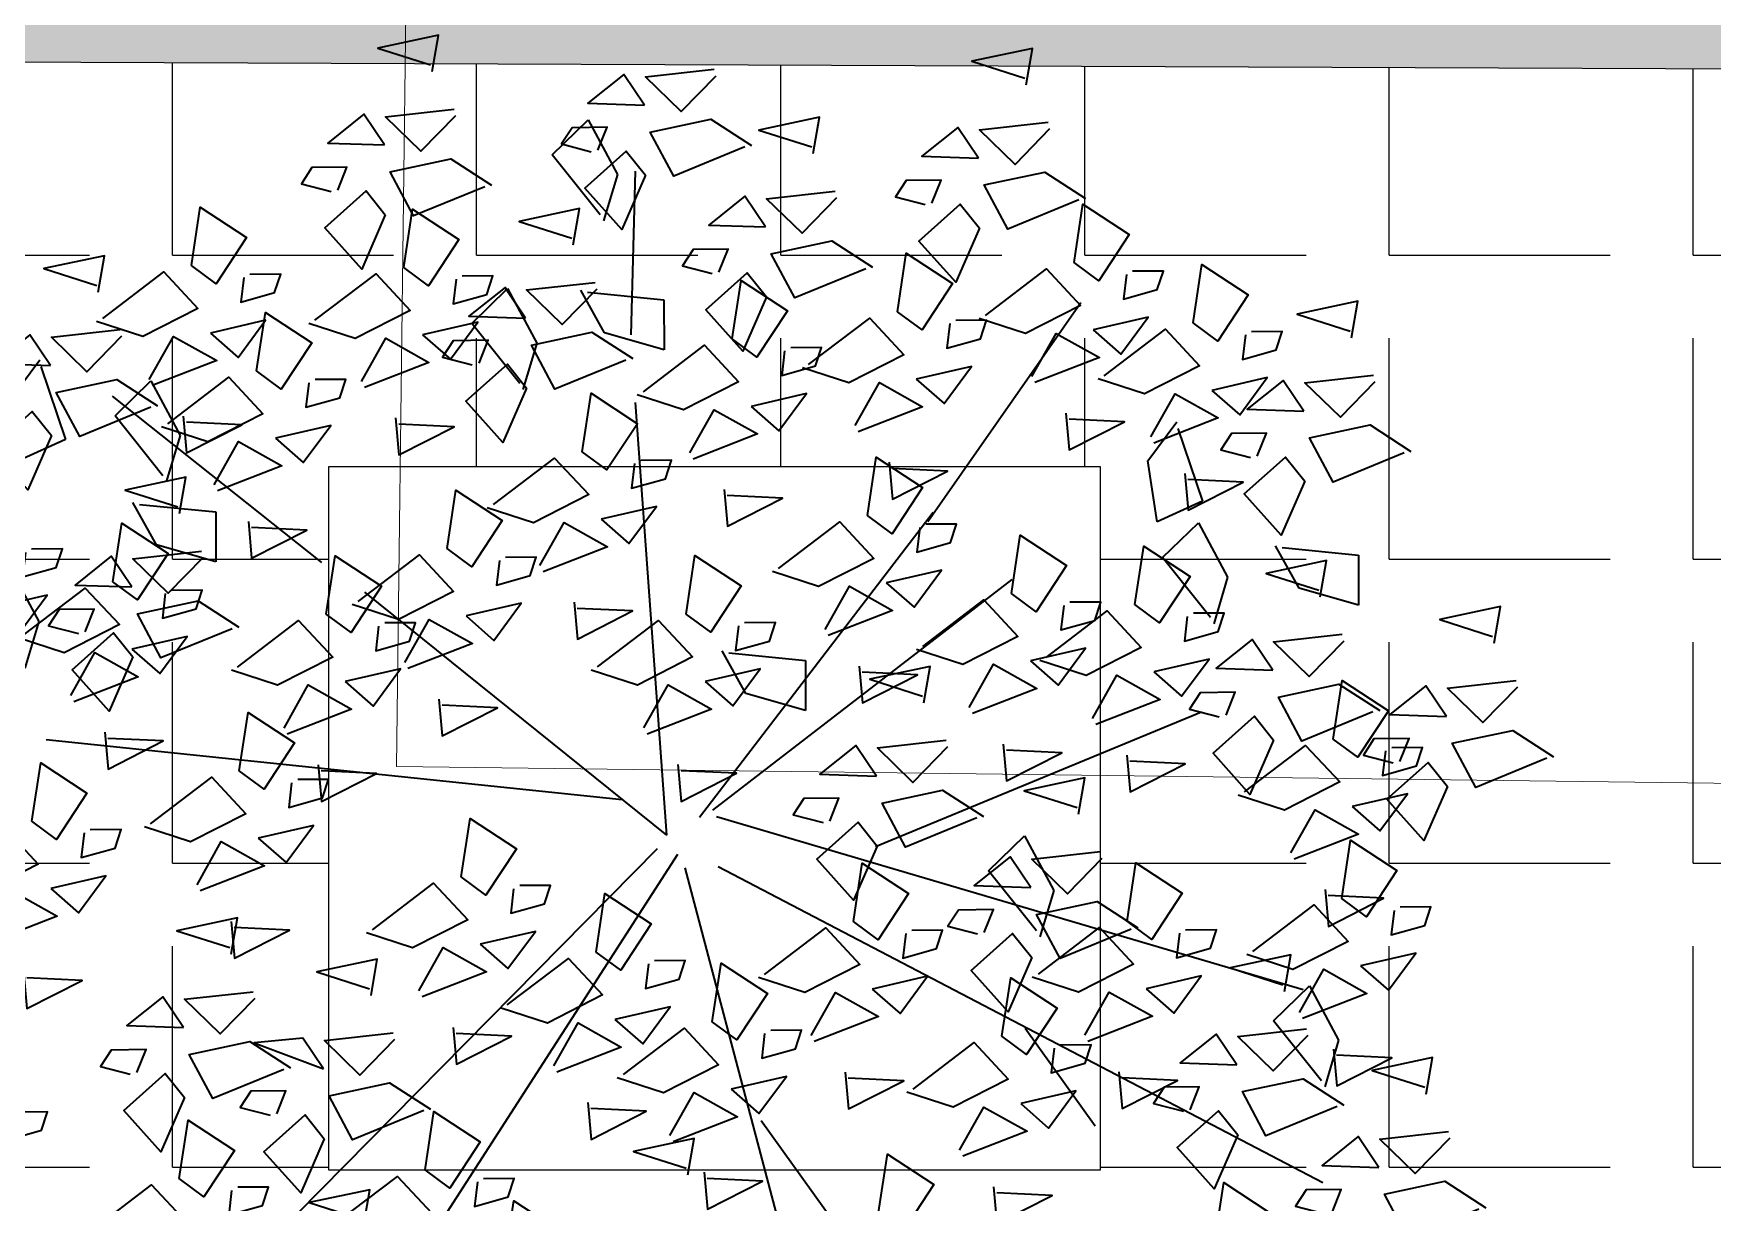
# Model space of a CAD drawing. Header units: metres. Extents: x 7 to 327053, y 40 to 7393807.
# Drawn here: x 326026.55 to 326032.33, y 7392861.47 to 7392865.5 of the extents above; entities that cross this region are included whole.
import ezdxf

# ---------------------------------------------------------------- set-up
doc = ezdxf.new("R2010")
doc.units = ezdxf.units.M
for name, color, linetype, lineweight in [('214_PROJ_BEIRAL_EDIF', 10, 'Continuous', 18), ('L-shrub', 74, 'Continuous', 35), ('linagrossa', 7, 'Continuous', 25), ('MÓVEIS', 7, 'Continuous', 13)]:
    doc.layers.add(name, color=color, linetype=linetype, lineweight=lineweight)
doc.layers.add('Piso externo', color=254, linetype='Continuous')

# ---------------------------------------------------------------- blocks, each defined once
blk = doc.blocks.new('flower shrub 3')
at = {"layer": 'L-shrub', "color": 2}
for p, q in [((-123.45, 236), (-108.99, 242.75)), ((-109.76, 240.63), (-114.02, 215.74)), ((71.14, 221.55), (86.95, 226.01)), ((75.55, 196.68), (71.14, 221.55)), ((86.95, 226.01), (86.87, 205.67)), ((-114.02, 215.74), (-130.41, 216.9)), ((-96.02, 214.78), (-80.21, 219.24)), ((-80.21, 219.24), (-80.29, 198.91)), ((-91.61, 189.92), (-96.02, 214.78)), ((86.87, 205.67), (75.54, 194.43)), ((-80.29, 198.91), (-91.62, 187.66)), ((21.44, 185.45), (37.25, 189.91)), ((37.25, 189.91), (37.17, 169.58)), ((-104.33, 170.99), (-104.5, 186.95)), ((-102.88, 185.37), (-81.99, 171.19)), ((25.85, 160.59), (21.44, 185.45)), ((58.31, 161.96), (58.15, 177.93)), ((-89.82, 156.75), (-104.33, 170.99)), ((-81.99, 171.19), (-89.82, 156.75)), ((59.76, 176.34), (80.66, 162.16)), ((37.17, 169.58), (25.84, 158.33)), ((72.82, 147.73), (58.31, 161.96)), ((80.66, 162.16), (72.82, 147.73)), ((42.5, 35.62), (42.33, 51.58)), ((43.95, 50), (64.85, 35.82)), ((195.06, 39.71), (209.52, 46.47)), ((208.75, 44.35), (204.49, 19.45)), ((188.1, 20.61), (195.06, 39.71)), ((57.01, 21.38), (42.5, 35.62)), ((64.85, 35.82), (57.01, 21.38)), ((204.49, 19.45), (188.1, 20.61)), ((184.09, 9.47), (199.9, 13.93)), ((199.9, 13.93), (199.81, -6.4)), ((188.5, -15.39), (184.09, 9.47)), ((218.7, -20.78), (218.53, -4.82)), ((199.81, -6.4), (188.49, -17.65)), ((220.15, -6.4), (241.04, -20.58)), ((233.21, -35.02), (218.7, -20.78)), ((241.04, -20.58), (233.21, -35.02)), ((84.69, -53.7), (100.5, -49.25)), ((100.5, -49.25), (100.42, -69.58)), ((89.1, -78.57), (84.69, -53.7)), ((100.42, -69.58), (89.1, -80.83)), ((143.42, -141.69), (159.24, -137.24)), ((159.24, -137.24), (159.15, -157.57)), ((147.84, -166.56), (143.42, -141.69)), ((159.15, -157.57), (147.83, -168.82))]:
    blk.add_line(p, q, dxfattribs=at)
at = {"layer": 'L-shrub', "color": 108}
for p, q in [((-150.24, 187.65), (-150.32, 167.32)), ((-150.32, 167.32), (-161.65, 156.07))]:
    blk.add_line(p, q, dxfattribs=at)
at = {"layer": 'L-shrub', "color": 92}
for points in [[(49.51, 264.41), (57.05, 273.94), (37.55, 279.71), (50.15, 266.57)], [(-81.5, 253.13), (-73.97, 262.66), (-93.47, 268.43), (-80.86, 255.29)], [(-50.38, 246.16), (-38.67, 261.64), (-30.06, 245.61), (-46.11, 237.01), (-50.38, 246.16)], [(-106.76, 239.42), (-107.89, 251.52), (-122.81, 248.88), (-106.76, 239.42)], [(-84.31, 244.82), (-59.35, 248.66), (-55.26, 232.75), (-75.59, 233.29), (-86.57, 244.88)], [(-81.65, 236.7), (-97.21, 231.89), (-102.03, 247.44), (-81.01, 238.86)], [(13.52, 230.35), (-1.79, 218.41), (-5.97, 236.12), (11.75, 240.29), (13.52, 230.35)], [(46.65, 222.9), (21.55, 225.63), (21.7, 242.05), (41.19, 236.28), (48.82, 222.26)], [(-37.14, 234.51), (-41.84, 227.87), (-30.61, 225.31), (-25.97, 229.7), (-34.88, 234.45)], [(105.58, 221.37), (104.45, 233.47), (89.53, 230.83), (105.58, 221.37)], [(-84.36, 211.62), (-109.47, 214.34), (-109.32, 230.77), (-89.83, 225), (-82.2, 210.98)], [(-80.47, 219.88), (-66.68, 228.54), (-58.01, 214.76), (-80.53, 217.63)], [(10.61, 212.31), (22.33, 227.8), (30.93, 211.77), (14.88, 203.17), (10.61, 212.31)], [(85.05, 215.69), (91.3, 220.89), (81.11, 226.26), (75.5, 223.22), (82.88, 216.33)], [(130.69, 218.65), (115.13, 213.84), (110.31, 229.39), (131.33, 220.81)], [(-48.12, 205.55), (-36.41, 221.03), (-27.8, 205), (-43.85, 196.4), (-48.12, 205.55)], [(94.84, 201.02), (79.53, 189.08), (75.35, 206.79), (93.07, 210.96), (94.84, 201.02)], [(127.98, 193.57), (102.87, 196.3), (103.02, 212.72), (122.51, 206.95), (130.14, 192.93)], [(-82.06, 204.2), (-57.09, 208.04), (-53, 192.14), (-73.33, 192.68), (-84.31, 204.27)], [(63.07, 192.21), (70.6, 201.74), (51.11, 207.51), (63.71, 194.37)], [(-76.38, 203.98), (-81.2, 192.82), (-60.88, 192.27), (-76.44, 201.72)], [(23.85, 200.67), (19.16, 194.03), (30.38, 191.47), (35.02, 195.86), (26.11, 200.61)], [(-34.88, 193.9), (-39.58, 187.26), (-28.35, 184.7), (-23.71, 189.09), (-32.62, 193.84)], [(-19.48, 186.04), (-5.68, 194.7), (2.98, 180.92), (-19.54, 183.79)], [(146.65, 180.93), (154.18, 190.46), (134.69, 196.23), (147.29, 183.09)], [(-92.8, 176.42), (-85.27, 185.95), (-104.76, 191.72), (-92.16, 178.58)], [(-78.21, 179.27), (-64.42, 187.93), (-55.75, 174.15), (-78.27, 177.02)], [(5.48, 189.88), (9.7, 178.48), (23.43, 184.88), (5.48, 189.88)], [(37.81, 178.51), (36.68, 190.61), (21.76, 187.96), (37.81, 178.51)], [(-122.67, 167.19), (-110.95, 182.67), (-102.35, 166.64), (-118.4, 158.05), (-122.67, 167.19)], [(17.28, 172.82), (23.53, 178.03), (13.34, 183.4), (7.73, 180.35), (15.12, 173.46)], [(62.92, 175.78), (47.36, 170.98), (42.54, 186.52), (63.56, 177.95)], [(218.93, 167.39), (226.47, 176.93), (206.97, 182.7), (219.58, 169.56)], [(121.39, 167.23), (120.26, 179.33), (105.34, 176.68), (121.39, 167.23)], [(100.86, 161.54), (107.11, 166.75), (96.92, 172.11), (91.31, 169.07), (98.7, 162.18)], [(146.5, 164.5), (130.94, 159.7), (126.12, 175.24), (147.14, 166.67)], [(-92.95, 159.99), (-108.51, 155.18), (-113.33, 170.73), (-92.31, 162.15)], [(27.08, 158.16), (11.76, 146.22), (7.58, 163.93), (25.31, 168.09), (27.08, 158.16)], [(60.21, 150.7), (35.1, 153.43), (35.25, 169.85), (54.74, 164.09), (62.37, 150.06)], [(193.68, 153.69), (192.55, 165.79), (177.63, 163.15), (193.68, 153.69)], [(-74.12, 163.36), (-78.94, 152.21), (-58.62, 151.66), (-74.18, 161.11)], [(218.79, 150.97), (203.23, 146.16), (198.41, 161.7), (219.43, 153.13)], [(173.15, 148), (179.4, 153.21), (169.21, 158.58), (163.6, 155.53), (170.98, 148.64)], [(33.2, 131.09), (44.92, 146.57), (53.52, 130.54), (37.47, 121.95), (33.2, 131.09)], [(216.08, 125.89), (190.97, 128.61), (191.12, 145.04), (210.61, 139.27), (218.24, 125.25)], [(-66.19, 124.32), (-54.48, 139.81), (-45.87, 123.78), (-61.92, 115.18), (-66.19, 124.32)], [(60.26, 138.78), (85.22, 142.62), (89.31, 126.71), (68.99, 127.26), (58, 138.84)], [(107.43, 128.47), (102.74, 121.83), (113.97, 119.27), (118.6, 123.66), (109.69, 128.41)], [(-100.13, 122.98), (-75.17, 126.82), (-71.08, 110.91), (-91.4, 111.46), (-102.39, 123.04)], [(204.88, 108.53), (216.6, 124.01), (225.2, 107.98), (209.15, 99.39), (204.88, 108.53)], [(46.44, 119.45), (41.74, 112.81), (52.97, 110.25), (57.61, 114.63), (48.7, 119.39)], [(89.07, 117.69), (93.28, 106.29), (107.01, 112.69), (89.07, 117.69)], [(-217.59, 109.45), (-192.63, 113.29), (-188.54, 97.38), (-208.86, 97.93), (-219.85, 109.51)], [(-52.95, 112.68), (-57.65, 106.04), (-46.42, 103.48), (-41.78, 107.87), (-50.69, 112.62)], [(-7.77, 112.68), (-12.47, 106.04), (-1.24, 103.48), (3.4, 107.87), (-5.51, 112.62)], [(3.11, 104.82), (16.91, 113.48), (25.57, 99.7), (3.05, 102.57)], [(159.39, 110.43), (154.69, 103.78), (165.92, 101.22), (170.56, 105.61), (161.65, 110.36)], [(170.95, 107.19), (195.91, 111.03), (200, 95.12), (179.67, 95.67), (168.69, 107.25)], [(-115.89, 92.74), (-104.17, 108.22), (-95.57, 92.19), (-111.62, 83.59), (-115.89, 92.74)], [(-51.1, 98.05), (-37.31, 106.71), (-28.64, 92.93), (-51.16, 95.8)], [(28.07, 108.66), (32.29, 97.26), (46.02, 103.66), (28.07, 108.66)], [(-26.14, 101.89), (-21.93, 90.49), (-8.2, 96.89), (-26.14, 101.89)], [(-170.42, 99.14), (-175.11, 92.5), (-163.88, 89.94), (-159.25, 94.33), (-168.16, 99.08)], [(218.12, 96.89), (213.42, 90.24), (224.65, 87.68), (229.29, 92.07), (220.38, 96.83)], [(7.2, 88.91), (2.38, 77.76), (22.71, 77.21), (7.14, 86.66)], [(174.79, 82.26), (188.58, 90.91), (197.25, 77.14), (174.73, 80)], [(105.49, 67.92), (117.2, 83.4), (125.81, 67.37), (109.76, 58.78), (105.49, 67.92)], [(199.75, 86.1), (203.97, 74.7), (217.7, 81.1), (199.75, 86.1)], [(229.73, 72.43), (241.44, 87.91), (250.05, 71.88), (234, 63.29), (229.73, 72.43)], [(-102.65, 81.1), (-107.35, 74.45), (-96.12, 71.89), (-91.48, 76.28), (-100.39, 81.03)], [(-92.19, 82.14), (-97.01, 70.99), (-76.69, 70.44), (-92.25, 79.89)], [(-47.01, 82.14), (-51.83, 70.99), (-31.51, 70.44), (-47.07, 79.89)], [(120.15, 79.89), (115.33, 68.73), (135.65, 68.18), (120.09, 77.63)], [(195.79, 71.09), (220.76, 74.93), (224.85, 59.02), (204.52, 59.57), (193.54, 71.15)], [(-121.02, 70.31), (-116.8, 58.91), (-103.07, 65.31), (-121.02, 70.31)], [(3.78, 66.58), (28.75, 70.42), (32.84, 54.51), (12.51, 55.06), (1.53, 66.64)], [(71.55, 66.58), (96.51, 70.42), (100.6, 54.51), (80.28, 55.06), (69.29, 66.64)], [(178.88, 66.35), (174.06, 55.2), (194.39, 54.65), (178.82, 64.09)], [(242.97, 60.79), (238.27, 54.15), (249.5, 51.59), (254.14, 55.97), (245.23, 60.73)], [(118.73, 56.28), (114.03, 49.63), (125.26, 47.07), (129.9, 51.46), (120.99, 56.22)], [(273.15, 43.3), (280.68, 52.84), (261.19, 58.61), (273.79, 45.47)], [(7.63, 41.65), (21.42, 50.3), (30.09, 36.53), (7.57, 39.39)], [(75.4, 41.65), (89.19, 50.3), (97.86, 36.53), (75.34, 39.39)], [(199.64, 46.16), (213.43, 54.82), (222.1, 41.04), (199.58, 43.91)], [(224.6, 50), (228.81, 38.6), (242.55, 45), (224.6, 50)], [(100.36, 45.49), (104.57, 34.09), (118.3, 40.49), (100.36, 45.49)], [(247.89, 29.6), (246.76, 41.7), (231.84, 39.06), (247.89, 29.6)], [(134.85, 22.8), (146.57, 38.28), (155.17, 22.25), (139.12, 13.65), (134.85, 22.8)], [(227.36, 23.91), (233.62, 29.12), (223.43, 34.49), (217.81, 31.44), (225.2, 24.55)], [(-102.39, 25.97), (-77.43, 29.81), (-73.34, 13.9), (-93.66, 14.45), (-104.64, 26.03)], [(203.73, 30.25), (198.91, 19.1), (219.23, 18.55), (203.67, 28)], [(11.72, 25.74), (6.9, 14.58), (27.22, 14.04), (11.66, 23.48)], [(79.49, 25.74), (74.67, 14.58), (94.99, 14.04), (79.43, 23.48)], [(92.43, 4.95), (99.97, 14.48), (80.47, 20.25), (93.07, 7.11)], [(237.16, 9.25), (221.85, -2.69), (217.66, 15.02), (235.39, 19.19), (237.16, 9.25)], [(270.29, 1.8), (245.18, 4.52), (245.33, 20.95), (264.83, 15.18), (272.46, 1.16)], [(168.74, 0.24), (180.45, 15.72), (189.06, -0.31), (173.01, -8.91), (168.74, 0.24)], [(67.18, -8.75), (66.05, 3.35), (51.13, 0.7), (67.18, -8.75)], [(104.77, -3.47), (118.56, 5.18), (127.22, -8.59), (104.7, -5.73)], [(129.73, 0.37), (133.94, -11.03), (147.67, -4.63), (129.73, 0.37)], [(-41.35, -15.56), (-29.63, -0.08), (-21.02, -16.11), (-37.07, -24.7), (-41.35, -15.56)], [(46.65, -14.44), (52.9, -9.23), (42.71, -3.87), (37.1, -6.91), (44.48, -13.8)], [(92.28, -11.48), (76.73, -16.28), (71.9, -0.74), (92.92, -9.31)], [(-115.99, -34.3), (-141.1, -31.58), (-140.95, -15.15), (-121.45, -20.92), (-113.82, -34.94)], [(-75.28, -16.9), (-50.32, -13.06), (-46.23, -28.97), (-66.55, -28.42), (-77.54, -16.84)], [(181.98, -11.41), (177.28, -18.05), (188.51, -20.61), (193.15, -16.22), (184.24, -11.47)], [(223.45, -26.64), (230.99, -17.1), (211.49, -11.33), (224.09, -24.47)], [(89.57, -36.56), (64.47, -33.83), (64.62, -17.41), (84.11, -23.18), (91.74, -37.2)], [(108.86, -19.38), (104.03, -30.54), (124.36, -31.09), (108.79, -21.64)], [(138.65, -26.04), (152.44, -17.38), (161.11, -31.16), (138.59, -28.29)], [(-28.1, -27.2), (-32.8, -33.84), (-21.57, -36.4), (-16.93, -32.02), (-25.84, -27.26)], [(163.61, -22.2), (167.82, -33.59), (181.55, -27.19), (163.61, -22.2)], [(198.2, -40.34), (197.06, -28.24), (182.15, -30.88), (198.2, -40.34)], [(223.3, -43.06), (207.75, -47.87), (202.92, -32.33), (223.94, -40.9)], [(-124.93, -51.66), (-113.21, -36.17), (-104.6, -52.2), (-120.65, -60.8), (-124.93, -51.66)], [(-71.43, -41.83), (-57.64, -33.17), (-48.97, -46.95), (-71.49, -44.08)], [(-46.47, -37.99), (-42.26, -49.39), (-28.53, -42.99), (-46.47, -37.99)], [(-18.76, -53.91), (-7.04, -38.43), (1.57, -54.46), (-14.48, -63.06), (-18.76, -53.91)], [(177.67, -46.03), (183.92, -40.82), (173.73, -35.45), (168.12, -38.5), (175.5, -45.39)], [(142.74, -41.95), (137.92, -53.1), (158.24, -53.65), (142.68, -44.2)], [(3.78, -48.48), (28.75, -44.64), (32.84, -60.55), (12.51, -60.01), (1.53, -48.42)], [(94.28, -65.16), (93.15, -53.06), (78.24, -55.7), (94.28, -65.16)], [(204.88, -69.71), (216.6, -54.22), (225.2, -70.25), (209.15, -78.85), (204.88, -69.71)], [(266.37, -67.25), (273.91, -57.71), (254.41, -51.94), (267.01, -65.08)], [(116.68, -92.96), (91.57, -90.24), (91.72, -73.81), (111.22, -79.58), (118.85, -93.6)], [(116.78, -90.01), (128.5, -74.53), (137.1, -90.56), (121.05, -99.15), (116.78, -90.01)], [(220.59, -86.64), (226.84, -81.43), (216.65, -76.06), (211.04, -79.11), (218.42, -86)], [(266.22, -83.67), (250.67, -88.48), (245.84, -72.94), (266.86, -81.51)], [(218.12, -81.35), (213.42, -87.99), (224.65, -90.55), (229.29, -86.16), (220.38, -81.41)], [(62.57, -103.55), (74.28, -88.07), (82.89, -104.1), (66.84, -112.69), (62.57, -103.55)], [(82.85, -91.35), (107.81, -87.51), (111.9, -103.42), (91.58, -102.87), (80.59, -91.29)], [(174.79, -95.98), (188.58, -87.32), (197.25, -101.1), (174.73, -98.23)], [(199.75, -92.14), (203.97, -103.54), (217.7, -97.14), (199.75, -92.14)], [(28.63, -104.89), (53.59, -101.05), (57.68, -116.96), (37.36, -116.41), (26.37, -104.83)], [(130.02, -101.65), (125.33, -108.3), (136.56, -110.86), (141.19, -106.47), (132.28, -101.71)], [(148.36, -118.43), (173.32, -114.59), (177.41, -130.49), (157.08, -129.95), (146.1, -118.36)], [(178.88, -111.89), (174.06, -123.04), (194.39, -123.59), (178.82, -114.14)], [(151.17, -134.93), (158.7, -125.4), (139.2, -119.63), (151.81, -132.77)], [(152.2, -143.36), (166, -134.7), (174.66, -148.48), (152.14, -145.61)], [(151.02, -151.36), (135.46, -156.17), (130.64, -140.62), (151.66, -149.2)], [(36.57, -145.73), (31.75, -156.88), (52.07, -157.43), (36.51, -147.98)], [(148.31, -176.44), (123.2, -173.71), (123.35, -157.29), (142.84, -163.06), (150.47, -177.08)]]:
    blk.add_lwpolyline(points, dxfattribs=at)
at = {"layer": 'L-shrub', "color": 2}
for points in [[(24.26, 250.7), (23.13, 262.8), (8.21, 260.16), (24.26, 250.7)], [(3.73, 245.02), (9.98, 250.22), (-0.21, 255.59), (-5.82, 252.55), (1.56, 245.66)], [(49.36, 247.98), (33.81, 243.17), (28.98, 258.72), (50, 250.14)], [(-55.51, 223.72), (-51.3, 212.33), (-37.56, 218.73), (-55.51, 223.72)], [(-23.32, 210.97), (1.64, 214.81), (5.73, 198.9), (-14.6, 199.45), (-25.58, 211.03)], [(110.66, 146.88), (95.35, 134.94), (91.16, 152.64), (108.89, 156.81), (110.66, 146.88)], [(94.19, 140.12), (105.91, 155.6), (114.51, 139.57), (98.46, 130.97), (94.19, 140.12)], [(143.79, 139.42), (118.68, 142.15), (118.83, 158.57), (138.33, 152.8), (145.96, 138.78)], [(-95.66, 134.91), (-120.77, 137.64), (-120.62, 154.06), (-101.12, 148.29), (-93.49, 134.27)], [(-127.79, 144.76), (-123.58, 133.36), (-109.85, 139.76), (-127.79, 144.76)], [(-21.02, 124.32), (-9.3, 139.81), (-0.69, 123.78), (-16.74, 115.18), (-21.02, 124.32)], [(182.94, 133.34), (167.63, 121.4), (163.45, 139.11), (181.17, 143.27), (182.94, 133.34)], [(-0.73, 129.75), (24.23, 133.59), (28.32, 117.68), (7.99, 118.23), (-2.99, 129.81)], [(146.15, 122.07), (157.86, 137.55), (166.47, 121.52), (150.42, 112.92), (146.15, 122.07)], [(-183.66, 110.79), (-171.94, 126.27), (-163.34, 110.24), (-179.39, 101.64), (-183.66, 110.79)], [(-54.95, 122.98), (-29.99, 126.82), (-25.9, 110.91), (-46.22, 111.46), (-57.21, 123.04)], [(64.1, 113.85), (77.9, 122.5), (86.56, 108.73), (64.04, 111.59)], [(112.21, 120.73), (137.17, 124.57), (141.26, 108.66), (120.94, 109.21), (109.96, 120.79)], [(-96.28, 98.05), (-82.49, 106.71), (-73.82, 92.93), (-96.34, 95.8)], [(116.06, 95.8), (129.85, 104.45), (138.52, 90.68), (116, 93.54)], [(141.02, 99.64), (145.23, 88.24), (158.96, 94.64), (141.02, 99.64)], [(68.19, 97.94), (63.37, 86.78), (83.7, 86.23), (68.13, 95.68)], [(-188.78, 88.36), (-184.57, 76.96), (-170.84, 83.36), (-188.78, 88.36)], [(-147.01, 41.05), (-139.48, 50.58), (-158.98, 56.35), (-146.37, 43.21)], [(50.96, 56.28), (46.26, 49.63), (57.49, 47.07), (62.13, 51.46), (53.22, 56.22)], [(32.59, 45.49), (36.8, 34.09), (50.54, 40.49), (32.59, 45.49)], [(273, 26.88), (257.44, 22.07), (252.62, 37.61), (273.64, 29.04)], [(100.92, 21.46), (125.88, 25.3), (129.97, 9.39), (109.65, 9.94), (98.66, 21.52)], [(-149.87, -0.46), (-174.98, 2.27), (-174.83, 18.69), (-155.34, 12.92), (-147.71, -1.1)], [(-138.39, -6.5), (-139.52, 5.6), (-154.26, 11.88), (-138.39, -6.5)], [(148.1, 11.15), (143.4, 4.51), (154.63, 1.95), (159.26, 6.34), (150.35, 11.09)], [(119.54, -51.46), (127.07, -41.92), (107.58, -36.15), (120.18, -49.29)], [(-52.69, -55.25), (-27.73, -51.41), (-23.64, -67.32), (-43.96, -66.77), (-54.95, -55.19)], [(187.46, -60.69), (172.15, -72.63), (167.97, -54.92), (185.69, -50.76), (187.46, -60.69)], [(119.39, -67.88), (103.83, -72.69), (99.01, -57.14), (120.03, -65.72)], [(-5.51, -65.55), (-10.21, -72.2), (1.02, -74.76), (5.66, -70.37), (-3.25, -65.62)], [(11.72, -89.32), (6.9, -100.48), (27.22, -101.03), (11.66, -91.58)], [(230.38, -101.3), (215.07, -113.24), (210.89, -95.53), (228.61, -91.37), (230.38, -101.3)], [(86.69, -116.28), (100.49, -107.63), (109.15, -121.4), (86.63, -118.54)], [(57.44, -125.98), (61.65, -137.38), (75.38, -130.98), (57.44, -125.98)]]:
    blk.add_lwpolyline(points, dxfattribs=at)
at = {"layer": 'L-shrub', "color": 108}
for points in [[(-117.5, 219.07), (-132.81, 207.13), (-136.99, 224.84), (-119.27, 229.01), (-117.5, 219.07)], [(-143.31, 189.39), (-148.01, 182.75), (-136.78, 180.19), (-132.14, 184.58), (-141.05, 189.33)], [(-53.25, 183.11), (-49.04, 171.72), (-35.3, 178.12), (-53.25, 183.11)], [(-161.68, 178.6), (-157.47, 167.2), (-143.73, 173.6), (-161.68, 178.6)], [(-118.06, 162.71), (-119.19, 174.81), (-134.1, 172.17), (-118.06, 162.71)], [(-156.6, 165.85), (-131.64, 169.69), (-127.55, 153.78), (-147.87, 154.33), (-158.86, 165.91)], [(-138.59, 157.03), (-132.33, 162.23), (-142.52, 167.6), (-148.14, 164.56), (-140.75, 157.67)], [(-15.39, 170.13), (-20.21, 158.98), (0.12, 158.43), (-15.45, 167.88)], [(-152.75, 140.92), (-138.96, 149.57), (-130.29, 135.8), (-152.82, 138.66)], [(-128.79, 142.36), (-144.1, 130.42), (-148.29, 148.13), (-130.56, 152.3), (-128.79, 142.36)], [(37.72, 67.92), (49.43, 83.4), (58.04, 67.37), (41.99, 58.78), (37.72, 67.92)], [(-145.98, 66.47), (-132.19, 75.12), (-123.52, 61.35), (-146.04, 64.21)], [(-141.89, 50.56), (-146.71, 39.4), (-126.38, 38.85), (-141.95, 48.3)], [(-172.27, 27.35), (-173.4, 39.44), (-188.32, 36.8), (-172.27, 27.35)], [(-68.45, 27.31), (-56.74, 42.79), (-48.13, 26.76), (-64.18, 18.17), (-68.45, 27.31)], [(-235.92, 29.2), (-240.62, 22.56), (-229.39, 20), (-224.76, 24.39), (-233.67, 29.14)], [(-192.8, 21.66), (-186.55, 26.86), (-196.74, 32.23), (-202.35, 29.19), (-194.97, 22.3)], [(-113.13, 7.2), (-105.6, 16.74), (-125.09, 22.51), (-112.49, 9.37)], [(-183.01, 6.99), (-198.32, -4.95), (-202.5, 12.76), (-184.78, 16.93), (-183.01, 6.99)], [(-55.21, 15.67), (-59.91, 9.02), (-48.68, 6.46), (-44.04, 10.85), (-52.95, 15.61)], [(-113.28, -9.22), (-128.84, -14.03), (-133.66, 1.52), (-112.64, -7.06)], [(-73.58, 4.88), (-69.37, -6.52), (-55.64, -0.12), (-73.58, 4.88)], [(134.8, -1.11), (159.76, 2.73), (163.85, -13.17), (143.53, -12.63), (132.54, -1.04)], [(-197.21, -15.56), (-185.5, -0.08), (-176.89, -16.11), (-192.94, -24.7), (-197.21, -15.56)], [(-231.15, -16.9), (-206.18, -13.06), (-202.09, -28.97), (-222.42, -28.42), (-233.4, -16.84)], [(-183.97, -27.2), (-188.67, -33.84), (-177.44, -36.4), (-172.8, -32.02), (-181.71, -27.26)], [(37.72, -47.14), (49.43, -31.66), (58.04, -47.69), (41.99, -56.29), (37.72, -47.14)], [(220.59, -68.14), (195.49, -65.42), (195.64, -48.99), (215.13, -54.76), (222.76, -68.78)], [(50.96, -58.79), (46.26, -65.43), (57.49, -67.99), (62.13, -63.6), (53.22, -58.85)], [(73.75, -70.85), (80.01, -65.64), (69.82, -60.27), (64.2, -63.31), (71.59, -70.2)], [(-111.68, -63.3), (-116.38, -69.94), (-105.15, -72.5), (-100.51, -68.11), (-109.42, -63.36)], [(7.63, -73.42), (21.42, -64.76), (30.09, -78.54), (7.57, -75.67)], [(32.59, -69.58), (36.8, -80.97), (50.54, -74.57), (32.59, -69.58)], [(170.95, -71.05), (195.91, -67.21), (200, -83.12), (179.67, -82.57), (168.69, -70.99)], [(241.12, -80.95), (239.98, -68.85), (225.07, -71.49), (241.12, -80.95)], [(-0.69, -135.13), (11.03, -119.65), (19.64, -135.68), (3.59, -144.28), (-0.69, -135.13)], [(32.48, -129.82), (46.27, -121.16), (54.94, -134.94), (32.42, -132.07)], [(115.18, -168.99), (99.86, -180.93), (95.68, -163.22), (113.4, -159.05), (115.18, -168.99)], [(156.29, -159.27), (151.47, -170.42), (171.8, -170.97), (156.23, -161.52)], [(176.01, -186.82), (183.55, -177.29), (164.05, -171.52), (176.66, -184.66)], [(91.93, -196.05), (103.65, -180.57), (112.25, -196.6), (96.2, -205.19), (91.93, -196.05)], [(150.76, -200.53), (149.63, -188.43), (134.71, -191.07), (150.76, -200.53)], [(175.87, -203.25), (160.31, -208.06), (155.49, -192.51), (176.51, -201.09)], [(130.23, -206.21), (136.48, -201.01), (126.29, -195.64), (120.68, -198.68), (128.06, -205.57)], [(173.16, -228.33), (148.05, -225.61), (148.2, -209.18), (167.69, -214.95), (175.32, -228.97)]]:
    blk.add_lwpolyline(points, dxfattribs=at)
at = {"layer": 'L-shrub', "color": 32}
for points in [[(-59.39, 140.01), (-93.72, 220.83)], [(65.66, 157.16), (92.63, 203.69)], [(-2.54, 7.13), (56.31, 136.92)], [(-9.89, 24.27), (-166.82, 132.02)], [(-2.54, 7.13), (-51.58, 124.68)], [(122.05, 56.75), (200.52, 95.93)], [(9.72, 7.13), (124.97, 58.56)], [(14.63, 7.13), (137.23, 26.72)], [(-7.44, 4.68), (-201.15, -54.09)], [(14.63, 4.68), (156.84, -137.36)], [(-2.54, -0.22), (-181.53, -98.18)], [(-2.54, -5.12), (-51.58, -205.93)], [(7.27, -10.01), (132.32, -196.13)], [(55.85, -28.96), (171.09, -41.21)], [(-12.8, -148.96), (-20.16, -90.19)]]:
    blk.add_lwpolyline(points, dxfattribs=at)
at = {"layer": 'L-shrub', "color": 98}
for points in [[(-109.42, 155.55), (-114.12, 148.9), (-102.89, 146.34), (-98.26, 150.73), (-107.17, 155.49)], [(-148.66, 125.01), (-153.48, 113.86), (-133.16, 113.31), (-148.73, 122.75)], [(-71.32, 101.89), (-67.11, 90.49), (-53.38, 96.89), (-71.32, 101.89)], [(-149.82, 91.4), (-124.86, 95.24), (-120.77, 79.33), (-141.1, 79.88), (-152.08, 91.46)], [(-213.75, 84.52), (-199.95, 93.17), (-191.29, 79.4), (-213.81, 82.26)], [(-209.66, 68.61), (-214.48, 57.45), (-194.15, 56.9), (-209.72, 66.35)], [(-147.16, 24.62), (-162.72, 19.81), (-167.54, 35.36), (-146.52, 26.78)], [(-98.54, 1.04), (-84.75, 9.69), (-76.08, -4.08), (-98.6, -1.22)], [(-158.92, -12.19), (-152.66, -6.98), (-162.85, -1.61), (-168.47, -4.65), (-161.08, -11.54)], [(-94.45, -14.87), (-99.27, -26.03), (-78.95, -26.58), (-94.51, -17.13)], [(-149.12, -26.85), (-164.43, -38.79), (-168.62, -21.08), (-150.89, -16.91), (-149.12, -26.85)], [(56.44, -29.1), (41.13, -41.04), (36.95, -23.34), (54.67, -19.17), (56.44, -29.1)], [(-151.53, -58.22), (-144, -48.69), (-163.49, -42.92), (-150.89, -56.06)], [(-158.86, -53), (-133.9, -49.16), (-129.81, -65.07), (-150.13, -64.52), (-161.12, -52.94)], [(-67.34, -57.74), (-72.16, -68.89), (-51.84, -69.44), (-67.4, -59.99)], [(-48.84, -80.18), (-35.05, -71.53), (-26.38, -85.3), (-48.9, -82.44)], [(-115.89, -90.01), (-104.17, -74.53), (-95.57, -90.56), (-111.62, -99.15), (-115.89, -90.01)], [(-23.88, -76.34), (-19.67, -87.74), (-5.94, -81.34), (-23.88, -76.34)], [(83.55, -85.51), (68.24, -97.45), (64.06, -79.74), (81.78, -75.57), (83.55, -85.51)], [(-49.88, -94.32), (-42.35, -84.79), (-61.84, -79.02), (-49.24, -92.16)], [(263.51, -108.75), (238.41, -106.03), (238.56, -89.6), (258.05, -95.37), (265.68, -109.39)], [(-44.75, -96.09), (-49.57, -107.25), (-29.25, -107.8), (-44.81, -98.35)], [(182.29, -117.08), (194.01, -101.6), (202.61, -117.63), (186.56, -126.23), (182.29, -117.08)], [(70.56, -104.88), (75.47, -144.06)], [(75.81, -115.19), (71.11, -121.83), (82.34, -124.39), (86.98, -120.01), (78.07, -115.25)], [(111.65, -112.44), (115.87, -123.84), (129.6, -117.44), (111.65, -112.44)], [(90.78, -132.19), (85.96, -143.35), (106.29, -143.9), (90.72, -134.45)], [(195.53, -128.73), (190.83, -135.37), (202.06, -137.93), (206.7, -133.54), (197.79, -128.79)], [(125.91, -148.63), (124.78, -136.54), (109.86, -139.18), (125.91, -148.63)], [(177.16, -139.52), (181.38, -150.91), (195.11, -144.51), (177.16, -139.52)], [(105.38, -154.32), (111.63, -149.12), (101.44, -143.75), (95.83, -146.79), (103.21, -153.68)]]:
    blk.add_lwpolyline(points, dxfattribs=at)

msp = doc.modelspace()

# ---------------------------------------------------------------- hatches: boundary and pattern name
at = {"layer": 'linagrossa'}
h = msp.add_hatch(dxfattribs=at)
h.set_pattern_fill('AR-B88', color=256, scale=0.002, angle=210)
h.set_pattern_definition([(210, (321476.64965, 7391586.4824), (0.2032, -0.351952724), []), (300, (321476.64965, 7391586.4824), (0.379176362, -0.250352724), [0.4064, -0.4064])])
h.paths.add_polyline_path([(326060.3109, 7392865.2659), (326060.3186, 7392871.2089), (326014.0075, 7392871.3366), (326016.6008, 7392865.4431)])
h = msp.add_hatch(dxfattribs=at)
h.set_pattern_fill('AR-B88', color=256, scale=0.003, angle=210)
h.set_pattern_definition([(210, (324474.886, 7391607.83306), (0.3048, -0.52792909), []), (300, (324474.88602, 7391607.83306), (0.568764543, -0.375529086), [0.6096, -0.6096])])
edge = h.paths.add_edge_path()
edge.add_line((326060.2717, 7392834.8893), (326060.2743, 7392836.9456))
edge.add_spline(control_points=[(326060.2743, 7392836.9456), (326060.2662, 7392836.9472), (326060.2582, 7392836.9487), (326060.1422, 7392836.9706), (326060.0345, 7392836.9883), (326059.9269, 7392837.0036)], knot_values=[39.270658, 39.270658, 39.270658, 39.270658, 39.294212, 39.294212, 39.609508, 39.609508, 39.609508, 39.609508], degree=3, periodic=0)
edge.add_spline(control_points=[(326059.9269, 7392837.0036), (326059.9153, 7392837.0039), (326059.9038, 7392837.0042), (326059.6197, 7392837.0128), (326059.3462, 7392837.027), (326058.8728, 7392837.0613), (326058.6734, 7392837.0786), (326058.4735, 7392837.0988)], knot_values=[69.022045, 69.022045, 69.022045, 69.022045, 69.052691, 69.052691, 69.773625, 69.773625, 70.295787, 70.295787, 70.295787, 70.295787], degree=3, periodic=0)
edge.add_spline(control_points=[(326058.4735, 7392837.0988), (326058.0772, 7392837.1021), (326057.674, 7392837.0913), (326056.4984, 7392837.0402), (326055.7096, 7392836.9813), (326054.1482, 7392836.8754), (326053.376, 7392836.8284), (326051.9452, 7392836.7999), (326051.2858, 7392836.8203), (326050.3339, 7392836.9373), (326049.9716, 7392837.0172), (326049.2176, 7392837.2574), (326048.8733, 7392837.4346), (326048.298, 7392837.8494), (326048.0635, 7392838.0883), (326047.6464, 7392838.6796), (326047.4652, 7392839.0347), (326047.2098, 7392839.7718), (326047.1209, 7392840.1165), (326047.0519, 7392840.4972)], knot_values=[20.193013, 20.193013, 20.193013, 20.193013, 21.322169, 21.322169, 23.429719, 23.429719, 25.537268, 25.537268, 27.644818, 27.644818, 29.293525, 29.293525, 31.602332, 31.602332, 33.91114, 33.91114, 36.219948, 36.219948, 37.864707, 37.864707, 37.864707, 37.864707], degree=3, periodic=0)
edge.add_spline(control_points=[(326047.0519, 7392840.4972), (326048.0927, 7392840.037), (326049.1353, 7392839.6061), (326052.3567, 7392838.3911), (326054.5242, 7392837.7384), (326057.1038, 7392837.275), (326057.5617, 7392837.2053), (326058.1695, 7392837.1312), (326058.3216, 7392837.1142), (326058.4735, 7392837.0988)], knot_values=[59.379945, 59.379945, 59.379945, 59.379945, 61.980466, 61.980466, 67.440342, 67.440342, 68.625363, 68.625363, 69.022045, 69.022045, 69.022045, 69.022045], degree=3, periodic=0)
edge.add_spline(control_points=[(326058.4735, 7392837.0988), (326058.6523, 7392837.0973), (326058.8297, 7392837.093), (326059.3155, 7392837.0713), (326059.621, 7392837.047), (326059.9269, 7392837.0036)], knot_values=[37.864707, 37.864707, 37.864707, 37.864707, 38.374125, 38.374125, 39.270658, 39.270658, 39.270658, 39.270658], degree=3, periodic=0)
edge.add_spline(control_points=[(326059.9269, 7392837.0036), (326060.0432, 7392837.0003), (326060.1601, 7392836.9983), (326060.2744, 7392836.9972)], knot_values=[70.295787, 70.295787, 70.295787, 70.295787, 70.602813, 70.602813, 70.602813, 70.602813], degree=3, periodic=0)
edge.add_line((326060.2744, 7392836.9972), (326060.277, 7392838.9971))
edge.add_spline(control_points=[(326060.277, 7392838.9971), (326056.2465, 7392839.0386), (326051.574, 7392840.6101), (326046.885, 7392842.7668)], knot_values=[58.544014, 58.544014, 58.544014, 58.544014, 70.586965, 70.586965, 70.586965, 70.586965], degree=3, periodic=0)
edge.add_spline(control_points=[(326046.885, 7392842.7668), (326046.8909, 7392843.3461), (326046.9265, 7392843.9665), (326047.083, 7392845.5506), (326047.2326, 7392846.5491), (326047.4314, 7392847.6027)], knot_values=[12.710808, 12.710808, 12.710808, 12.710808, 14.634934, 14.634934, 17.363817, 17.363817, 17.363817, 17.363817], degree=3, periodic=0)
edge.add_spline(control_points=[(326047.4314, 7392847.6027), (326054.2438, 7392846.8849), (326059.1516, 7392847.1569), (326060.2904, 7392849.3874)], knot_values=[16.688969, 16.688969, 16.688969, 16.688969, 33.023153, 33.023153, 33.023153, 33.023153], degree=3, periodic=0)
edge.add_line((326060.2904, 7392849.3874), (326060.2936, 7392851.8204))
edge.add_spline(control_points=[(326060.2936, 7392851.8204), (326059.1978, 7392855.0042), (326054.4078, 7392860.1076), (326049.0806, 7392865.3114)], knot_values=[37.720225, 37.720225, 37.720225, 37.720225, 52.851238, 52.851238, 52.851238, 52.851238], degree=3, periodic=0)
edge.add_line((326049.0806, 7392865.3114), (326046.1963, 7392865.3231))
edge.add_spline(control_points=[(326046.1963, 7392865.3231), (326046.8132, 7392864.7282), (326047.4262, 7392864.1332), (326048.5092, 7392863.0714), (326048.9825, 7392862.6035), (326049.4478, 7392862.1388)], knot_values=[51.141908, 51.141908, 51.141908, 51.141908, 52.879743, 52.879743, 54.25695, 54.25695, 54.25695, 54.25695], degree=3, periodic=0)
edge.add_spline(control_points=[(326049.4478, 7392862.1388), (326048.026, 7392857.8227), (326046.6973, 7392853.5921), (326045.8444, 7392849.7983)], knot_values=[2.201888, 2.201888, 2.201888, 2.201888, 11.233912, 11.233912, 11.233912, 11.233912], degree=3, periodic=0)
edge.add_spline(control_points=[(326045.8444, 7392849.7983), (326044.3917, 7392849.9784), (326042.8584, 7392850.1974), (326038.0687, 7392850.9475), (326034.6262, 7392851.5707), (326030.3155, 7392852.3924), (326029.5504, 7392852.5397), (326028.7817, 7392852.6889)], knot_values=[3.635407, 3.635407, 3.635407, 3.635407, 7.022331, 7.022331, 13.805806, 13.805806, 15.258004, 15.258004, 15.258004, 15.258004], degree=3, periodic=0)
edge.add_spline(control_points=[(326028.7817, 7392852.6889), (326024.8863, 7392854.8444), (326022.0545, 7392856.2961), (326020.9051, 7392854.8508)], knot_values=[28.265701, 28.265701, 28.265701, 28.265701, 41.651193, 41.651193, 41.651193, 41.651193], degree=3, periodic=0)
edge.add_line((326020.9051, 7392854.8508), (326022.1453, 7392851.9509))
edge.add_spline(control_points=[(326022.1453, 7392851.9509), (326024.4176, 7392851.5052), (326026.2617, 7392851.1411), (326028.0885, 7392850.7861)], knot_values=[0, 0, 0, 0, 3.439312, 3.439312, 3.439312, 3.439312], degree=3, periodic=0)
edge.add_spline(control_points=[(326028.0885, 7392850.7861), (326028.2051, 7392850.7211), (326028.3228, 7392850.6553), (326030.3689, 7392849.5064), (326032.566, 7392848.2078), (326037.2733, 7392845.4934), (326039.7846, 7392844.077), (326043.206, 7392842.3169), (326044.0615, 7392841.8903), (326044.9207, 7392841.4792)], knot_values=[41.970212, 41.970212, 41.970212, 41.970212, 42.372729, 42.372729, 48.908641, 48.908641, 55.444553, 55.444553, 57.601471, 57.601471, 57.601471, 57.601471], degree=3, periodic=0)
edge.add_spline(control_points=[(326044.9207, 7392841.4792), (326045.1742, 7392837.8124), (326048.0784, 7392833.3217), (326058.2585, 7392835.5112), (326060.2717, 7392834.8893)], knot_values=[18.704998, 18.704998, 18.704998, 18.704998, 30.403707, 40.176545, 40.176545, 40.176545, 40.176545], degree=3, periodic=0)
edge = h.paths.add_edge_path(flags=16)
edge.add_spline(control_points=[(326044.9149, 7392843.7051), (326044.9845, 7392844.9845), (326045.1677, 7392846.3682), (326045.4395, 7392847.8333)], knot_values=[12.827224, 12.827224, 12.827224, 12.827224, 16.473749, 16.473749, 16.473749, 16.473749], degree=3, periodic=0)
edge.add_spline(control_points=[(326045.4395, 7392847.8333), (326041.9842, 7392848.2664), (326038.1262, 7392848.9087), (326034.0754, 7392849.6512)], knot_values=[7.251633, 7.251633, 7.251633, 7.251633, 15.136969, 15.136969, 15.136969, 15.136969], degree=3, periodic=0)
edge.add_spline(control_points=[(326034.0754, 7392849.6512), (326037.4251, 7392847.7042), (326041.147, 7392845.558), (326044.9149, 7392843.7051)], knot_values=[47.163678, 47.163678, 47.163678, 47.163678, 56.856772, 56.856772, 56.856772, 56.856772], degree=3, periodic=0)
edge = h.paths.add_edge_path(flags=16)
edge.add_spline(control_points=[(326047.8435, 7392849.5706), (326047.8885, 7392849.566), (326047.9333, 7392849.5614), (326049.6077, 7392849.3917), (326051.1091, 7392849.2883), (326053.7778, 7392849.2285), (326054.9462, 7392849.2738), (326056.5188, 7392849.4708), (326057.047, 7392849.582), (326057.7822, 7392849.8119), (326058.0302, 7392849.9248), (326058.3263, 7392850.1017), (326058.4045, 7392850.1692), (326058.492, 7392850.2615), (326058.5038, 7392850.2842), (326058.5241, 7392850.3296), (326058.5346, 7392850.3566), (326058.5457, 7392850.5011), (326058.5431, 7392850.6196), (326058.4717, 7392850.9686), (326058.4027, 7392851.1961), (326058.1655, 7392851.7567), (326057.9991, 7392852.0861), (326057.3897, 7392853.1328), (326056.8332, 7392853.9349), (326055.4732, 7392855.68), (326054.6702, 7392856.625), (326052.9323, 7392858.555), (326052.0067, 7392859.5354), (326051.0281, 7392860.54)], knot_values=[16.85511, 16.85511, 16.85511, 16.85511, 16.966071, 16.966071, 21.00546, 21.00546, 25.044849, 25.044849, 27.717174, 27.717174, 29.866642, 29.866642, 31.571702, 31.571702, 33.276762, 33.276762, 34.981822, 34.981822, 36.686882, 36.686882, 38.391942, 38.391942, 40.097002, 40.097002, 43.302639, 43.302639, 46.508276, 46.508276, 49.547392, 49.547392, 49.547392, 49.547392], degree=3, periodic=0)
edge.add_spline(control_points=[(326051.0281, 7392860.54), (326050.7592, 7392859.7173), (326050.4953, 7392858.9001), (326049.33, 7392855.2206), (326048.5178, 7392852.4511), (326047.8958, 7392849.7978), (326047.8694, 7392849.684), (326047.8435, 7392849.5706)], knot_values=[2.884928, 2.884928, 2.884928, 2.884928, 4.62168, 4.62168, 10.78392, 10.78392, 11.061334, 11.061334, 11.061334, 11.061334], degree=3, periodic=0)
h.paths.add_polyline_path([(326051.8668, 7392852.3014), (326051.8668, 7392854.7252), (326054.5238, 7392854.7252), (326054.5238, 7392852.3014)], flags=0)
at = {"layer": 'Piso externo'}
h = msp.add_hatch(dxfattribs=at)
h.set_pattern_fill('ANGLE', color=256, scale=0.15)
h.set_pattern_definition([(0, (321476.6496, 7391586.4824), (0, 1.04775), [0.762, -0.28575]), (90, (321476.6496, 7391586.4824), (-1.04775, 6e-17), [0.762, -0.28575])])
edge = h.paths.add_edge_path()
edge.add_spline(control_points=[(326045.8444, 7392849.7983), (326046.6973, 7392853.5921), (326048.026, 7392857.8227), (326049.4478, 7392862.1388)], knot_values=[2.201888, 2.201888, 2.201888, 2.201888, 11.233912, 11.233912, 11.233912, 11.233912], degree=3, periodic=0)
edge.add_spline(control_points=[(326049.4478, 7392862.1388), (326048.9825, 7392862.6035), (326048.5092, 7392863.0714), (326047.4262, 7392864.1332), (326046.8132, 7392864.7282), (326046.1963, 7392865.3231)], knot_values=[51.141908, 51.141908, 51.141908, 51.141908, 52.519115, 52.519115, 54.25695, 54.25695, 54.25695, 54.25695], degree=3, periodic=0)
edge.add_line((326046.1963, 7392865.3231), (326016.6008, 7392865.4431))
edge.add_line((326016.6008, 7392865.4431), (326021.1452, 7392855.1151))
edge.add_spline(control_points=[(326021.1452, 7392855.1151), (326022.0545, 7392856.0855), (326024.8863, 7392854.8444), (326028.7817, 7392852.6889)], knot_values=[28.265701, 28.265701, 28.265701, 28.265701, 41.651193, 41.651193, 41.651193, 41.651193], degree=3, periodic=0)
edge.add_spline(control_points=[(326028.7817, 7392852.6889), (326029.5504, 7392852.5397), (326030.3155, 7392852.3924), (326031.8792, 7392852.0943), (326032.6773, 7392851.9439), (326033.4682, 7392851.797)], knot_values=[3.635407, 3.635407, 3.635407, 3.635407, 5.087606, 5.087606, 6.622917, 6.622917, 6.622917, 6.622917], degree=3, periodic=0)
edge.add_line((326033.4682, 7392851.797), (326033.4682, 7392854.2208))
edge.add_line((326033.4682, 7392854.2208), (326036.1252, 7392854.2208))
edge.add_line((326036.1252, 7392854.2208), (326036.1252, 7392851.797))
edge.add_line((326036.1252, 7392851.797), (326033.4682, 7392851.797))
edge.add_spline(control_points=[(326033.4682, 7392851.797), (326036.1718, 7392851.2949), (326038.7917, 7392850.8343), (326042.8584, 7392850.1974), (326044.3917, 7392849.9784), (326045.8444, 7392849.7983)], knot_values=[6.622917, 6.622917, 6.622917, 6.622917, 11.87108, 11.87108, 15.258004, 15.258004, 15.258004, 15.258004], degree=3, periodic=0)
h.paths.add_polyline_path([(326041.7934, 7392856.5957), (326039.1364, 7392856.5957), (326039.1364, 7392859.0195), (326041.7934, 7392859.0195)], flags=16)
h.paths.add_polyline_path([(326043.15, 7392854.262), (326045.807, 7392854.262), (326045.807, 7392851.8382), (326043.15, 7392851.8382)], flags=16)
h.paths.add_polyline_path([(326043.4521, 7392861.7006), (326043.4521, 7392864.1244), (326046.1092, 7392864.1244), (326046.1092, 7392861.7006)], flags=16)
h.paths.add_polyline_path([(326037.2717, 7392861.7006), (326034.6147, 7392861.7006), (326034.6147, 7392864.1244), (326037.2717, 7392864.1244)], flags=16)
h.paths.add_polyline_path([(326033.2887, 7392856.8389), (326030.6317, 7392856.8389), (326030.6317, 7392859.2627), (326033.2887, 7392859.2627)], flags=16)
h.paths.add_polyline_path([(326030.2249, 7392861.5852), (326027.5678, 7392861.5852), (326027.5678, 7392864.009), (326030.2249, 7392864.009)], flags=16)
h.paths.add_polyline_path([(326023.2358, 7392861.7006), (326020.5788, 7392861.7006), (326020.5788, 7392864.1244), (326023.2358, 7392864.1244)], flags=16)

# ---------------------------------------------------------------- linework, layer by layer
at = {"layer": '214_PROJ_BEIRAL_EDIF'}
msp.add_lwpolyline([(326027.8492, 7392866.8777), (326033.5681, 7392866.8056), (326033.5189, 7392862.9034), (326027.8, 7392862.9754)], close=True, dxfattribs=at)
at = {"layer": 'linagrossa'}
msp.add_line((326060.3109, 7392865.2659), (326016.6008, 7392865.4431), dxfattribs=at)
msp.add_lwpolyline([(326030.2249, 7392861.5852), (326027.5678, 7392861.5852), (326027.5678, 7392864.009), (326030.2249, 7392864.009)], close=True, dxfattribs=at)

# ---------------------------------------------------------------- block references
at = {"layer": 'MÓVEIS', "xscale": 0.01048452003034848, "yscale": 0.01048452003034848, "zscale": 0.01048452003034848, "rotation": 28.52764486330616}
msp.add_blockref('flower shrub 3', (326028.7909, 7392862.6867), dxfattribs=at)

doc.saveas('drawing.dxf')
